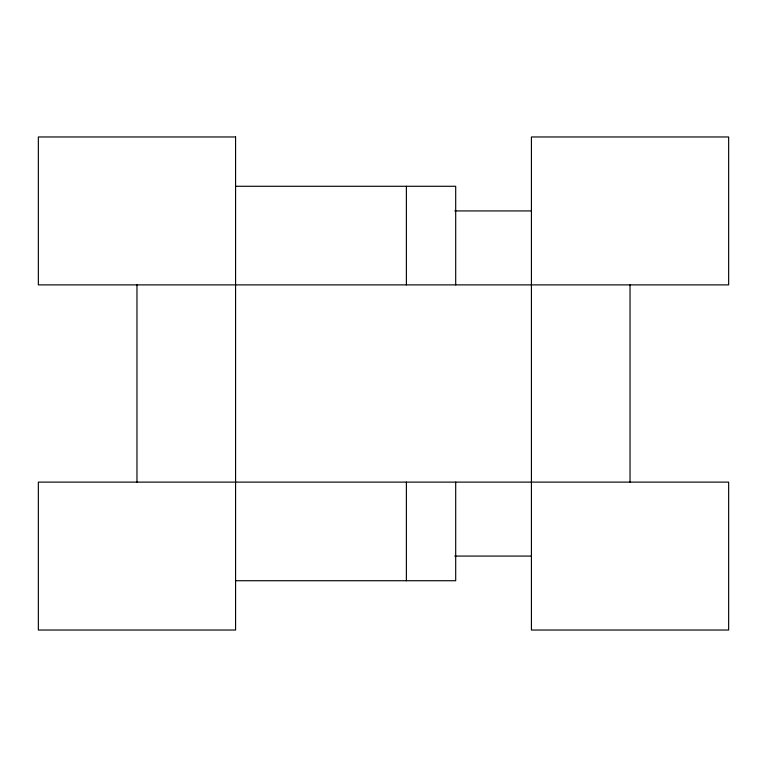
<?xml version="1.0" encoding="UTF-8"?>
<svg xmlns="http://www.w3.org/2000/svg" width="767" height="767" viewBox="0 0 767 767"><rect width="100%" height="100%" fill="white"/><g stroke="black" fill="none" stroke-linecap="round" stroke-linejoin="round"><path stroke-width="1.15" d="M235.574 186.276L455.694 186.276L455.694 284.883M454.764 210.925L531.426 210.925M454.764 556.075L531.426 556.075M235.574 580.724L455.694 580.724L455.694 482.117M630.033 284.883L630.033 482.117M406.385 186.276L406.385 284.883M406.385 482.117L406.385 580.724M136.967 284.883L136.967 482.117M235.574 136.967L38.35 136.967L38.35 284.883L728.65 284.883L728.65 136.967L531.426 136.967L531.426 630.033L728.65 630.033L728.65 482.117L38.35 482.117L38.35 630.033L235.574 630.033L235.574 136.967"/></g></svg>
